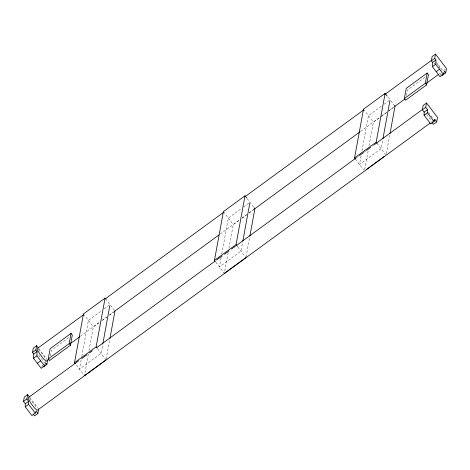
<?xml version="1.0" encoding="UTF-8"?>
<svg xmlns="http://www.w3.org/2000/svg" width="470" height="470" viewBox="0 0 470 470"><rect width="100%" height="100%" fill="white"/><g stroke="black" fill="none" stroke-linecap="round" stroke-linejoin="round"><path stroke-width="0.35" stroke-dasharray="2.35 1.76" d="M50.366 355.814L51.371 350.356L69.407 337.172M81.157 359.873L79.448 369.203L101.062 353.399L102.771 344.069M81.815 356.289L88.401 320.411L101.837 310.588M88.337 354.174L84.383 375.7L75.746 364.326M88.995 350.585L93.336 326.909L99.763 322.209M106.132 359.18L109.686 339.804M221.094 257.572L219.384 266.895L240.998 251.097L242.708 241.768M221.752 253.982L228.338 218.109L241.186 208.709M228.138 252.584L224.319 273.393L215.677 262.025M228.925 248.283L233.273 224.601L239.7 219.907M246.069 256.873L249.623 237.503M361.072 155.858L359.491 164.465L381.105 148.667L382.686 140.054M361.994 150.835L368.445 115.679L381.881 105.856M364.691 169.529L368.245 150.159M369.032 145.853L373.38 122.177L380.389 117.048M386.305 153.725L389.859 134.355M406.491 95.457L407.496 89.999L425.532 76.816M41.812 366.488L42.265 365.29L43.499 366.911M440.449 75.488L441.124 73.69M104.175 308.878L110.015 304.607M243.525 207L249.952 202.306M384.219 104.146L390.059 99.875L387.591 96.626M45.408 361.788L44.292 362.605L37.688 353.922M80.464 336.203L99.998 321.921M102.372 320.188L107.107 316.721M109.475 314.994L113.617 311.963M220.195 234.048L239.729 219.766M242.097 218.033L246.838 214.567M249.206 212.839L253.941 209.373M360.514 131.459L381.235 116.313M381.828 115.879L388.343 111.12M388.937 110.685L393.672 107.219M439.262 73.89L440.443 73.026M445.384 69.372L443.145 71.005L436.548 62.322M102.102 320.499L106.772 317.086M109.111 315.376L114.95 311.105L105.903 299.196M242.038 218.197L246.709 214.778M249.047 213.075L254.887 208.803M380.976 116.619L387.403 111.925M387.985 111.496L393.825 107.225M357.024 157.321L358.211 156.451M364.127 152.127L365.907 150.829M372.416 146.064L373.603 145.201M431.431 122.135L432.617 121.272L429.862 118.657L426.584 114.345M38.352 349.316L43.875 355.907L45.984 359.55M29.34 398.425L34.862 405.017L36.619 408.054M436.518 62.992L441.489 70.4M441.536 74.231L442.358 75.312M428.446 112.389L433.293 118.763M390.881 100.956L394.171 105.286M363.51 109.181L373.38 122.177M376.993 143.25L385.629 154.618M355.373 159.054L363.604 169.882M247.073 198.516L254.064 207.716M223.403 211.612L233.273 224.601M237.708 246.762L245.933 257.589M83.466 313.913L93.336 326.909M97.361 348.529L105.997 359.897M38.84 348.576L47.2 359.573M29.863 397.485L38.223 408.489M434.133 62.874L434.838 64.09"/><path stroke-width="0.7" d="M33.182 414.176L34.504 415.915L37.858 413.465L36.09 411.138L35.209 413.071L31.854 415.521L25.233 406.809L25.268 403.759L23.5 401.433L24.305 397.038L27.66 394.583L29.422 396.903M35.209 413.071L28.588 404.359L28.617 401.31L26.855 398.983L27.66 394.583M436.718 121.871L434.95 119.544L434.069 121.472L430.714 123.921L424.093 115.209L424.128 112.16L422.36 109.839L423.164 105.439L426.519 102.989L437.523 117.471L436.718 121.871L433.363 124.321L432.036 122.576M434.069 121.472L427.447 112.759L427.477 109.71L425.708 107.383L426.519 102.989M43.499 366.911L46.853 364.462L45.619 362.84L44.486 365.842L41.137 368.292L33.529 358.281L33.728 354.051L32.501 352.435L33.294 348.129L36.642 345.679L38.405 348M44.486 365.842L36.883 355.831L37.077 351.601L35.855 349.986L36.642 345.679M445.707 72.862L444.473 71.24L443.345 74.242L439.996 76.692L432.388 66.681L432.588 62.457L431.36 60.842L432.147 56.535L435.502 54.085L446.5 68.555L445.707 72.862L442.358 75.312M443.345 74.242L435.743 64.231L435.937 60.001L434.709 58.392L435.502 54.085M37.858 413.465L38.663 409.07M46.853 364.462L47.64 360.155M48.234 358.933L50.114 348.705L71.058 333.389L72.315 335.039L70.441 345.274L49.491 360.59L48.234 358.933L69.184 343.617L71.058 333.389M75.335 363.786L74.513 362.705L83.466 313.913L105.08 298.115L105.903 299.196M74.513 362.705L96.127 346.901L105.08 298.115M102.907 343.353L109.751 306.046M109.951 338.371L114.95 311.105M215.266 261.485L214.443 260.398L223.403 211.612L245.017 195.808L246.662 197.976M214.443 260.398L236.063 244.6L245.017 195.808M242.843 241.051L249.823 203.022M249.887 236.063L254.887 208.803L254.064 207.716M355.373 159.054L354.55 157.973L363.51 109.181L385.124 93.377L387.18 96.086M354.55 157.973L376.17 142.169L385.124 93.377M382.95 138.621L389.93 100.592M389.994 133.639L394.994 106.373L394.171 105.286M404.359 98.577L406.233 88.348L427.183 73.032L428.44 74.689L426.566 84.917L405.616 100.233L404.359 98.577L425.309 83.261L427.183 73.032M83.619 314.683L37.435 348.446L37.224 349.598L39.68 353.845L43.363 358.692L46.125 361.307L49.08 359.145M105.527 298.667L223.35 212.528M245.252 196.513L363.668 109.939M384.983 94.358L431.76 60.16M32.501 352.435L35.855 349.986M431.36 60.842L434.709 58.392M33.728 354.051L37.077 351.601M432.588 62.457L435.937 60.001M33.529 358.281L36.883 355.831M432.388 66.681L435.743 64.231M37.336 363.281L40.684 360.831M436.195 71.687L439.544 69.231M70.394 343.558L79.871 336.637M114.21 311.528L219.008 234.912M254.534 208.944L359.92 131.894M394.853 106.355L404.923 99M426.237 83.413L438.669 74.325M78.748 360.76L28.423 397.555L28.212 398.707L30.668 402.954L34.351 407.801L37.106 410.416L430.25 122.999M81.71 358.598L87.038 354.703M89.406 352.97L92.367 350.808M96.509 347.777L214.925 261.203M216.699 259.904L222.034 256.009M224.401 254.282L229.137 250.816M231.504 249.082L235.646 246.057M236.833 245.187L356.43 157.75M359.391 155.588L363.539 152.556M366.5 150.394L370.642 147.363M374.196 144.766L422.747 109.269M23.5 401.433L26.855 398.983M422.36 109.839L425.708 107.383M25.268 403.759L28.617 401.31M424.128 112.16L427.477 109.71M25.233 406.809L28.588 404.359M424.093 115.209L427.447 112.759M84.383 375.7L105.997 359.897M224.319 273.393L245.933 257.589M366.177 169.682L384.29 156.445M433.834 120.361L434.95 119.544M425.309 83.261L426.566 84.917M376.17 142.169L376.993 143.25M236.063 244.6L237.297 246.221M96.127 346.901L96.949 347.988M69.184 343.617L70.441 345.274"/></g></svg>
